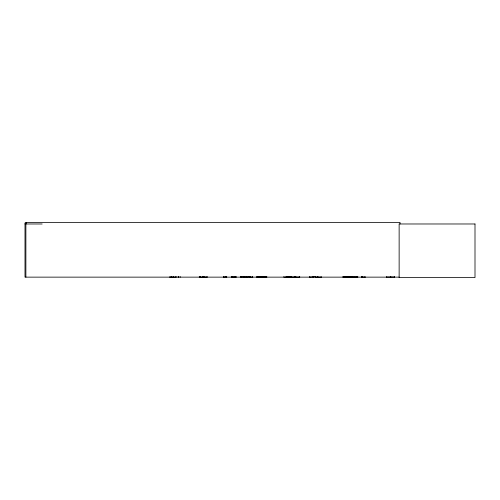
<?xml version="1.0" encoding="UTF-8"?>
<svg xmlns="http://www.w3.org/2000/svg" width="500" height="500" viewBox="0 0 500 500"><rect width="100%" height="100%" fill="white"/><g stroke="black" fill="none" stroke-linecap="round" stroke-linejoin="round"><path stroke-width="0.75" d="M286.163 277.119L286.163 276.694M299.375 276.694L299.325 277.025M299.675 277.119L299.731 276.694M291.281 277.069L291.331 276.694M291.306 277.081L291.281 276.694M344.988 277.069L345.006 276.694M352.594 277.069L352.612 276.694M309.456 277.137L315.156 276.731M357.681 277.081L357.731 276.731M223.406 277.137L226.706 276.731L226.756 277.137M235.906 277.081L235.956 276.731M203.275 277.069L203.294 276.731M169.731 277.081L175.594 277.081M309.706 277.081L309.744 276.731L309.788 277.137M223.719 277.081L223.769 276.731M244.85 277.081L240.619 276.731M26.562 222.975L25 222.975L25 277.137L399.237 277.137M25 223.981L42.15 223.981M256.781 276.788L266.794 276.788M342.987 276.788L353 276.788M256.762 276.931L266.812 276.931M342.969 276.919L353.019 276.919M231.312 277.137L231.312 276.694L231.363 277.025L235.956 277.025M246.456 277.025L246.812 277.081M249.506 277.137L249.506 276.694L249.556 277.025L252.844 277.094M256.769 277.106L266.8 277.106M299.731 277.081L283.762 277.081L283.762 276.694M321.475 277.119L315.819 277.081M342.981 277.106L357.731 277.025M361.369 277.137L361.369 276.694L361.419 277.025L365.337 277.081M386.581 277.025L394.619 277.025M290.231 277.081L290.175 276.731M252.544 277.081L252.494 276.731M243.6 277.081L243.55 276.731L243.5 277.137M200.544 277.081L200.506 276.731L200.469 277.137M355.244 277.069L355.219 276.694M291.688 277.081L291.637 276.694M286.219 277.081L286.219 276.694M400.019 223.981L400.019 222.413L25.881 222.413L25.881 277.137M394.619 276.694L394.619 277.137M390.737 276.581L390.737 277.137M390.462 276.581L390.462 277.137M386.581 276.694L386.581 277.137M364.969 276.694L364.969 277.137M362.438 276.581L362.438 277.137M362.312 276.581L362.312 277.137M357.781 276.694L357.781 277.137M356.844 276.581L356.844 277.137M356.719 276.581L356.719 277.137M354.181 276.694L354.181 277.137M351.256 276.581L351.256 277.137M350.994 276.581L350.994 277.137M349.231 276.581L349.231 277.137M348.969 276.581L348.969 277.137M347.612 276.694L347.612 277.137M321.144 276.694L321.144 277.137M317.875 276.581L317.875 277.137M317.688 276.581L317.688 277.137M315.738 276.694L315.738 277.137M315.2 276.694L315.2 277.137M313.25 276.581L313.25 277.137M313.062 276.581L313.062 277.137M299.325 276.694L299.319 277.137M295.844 276.581L295.8 277.137M295.525 276.581L295.512 277.137M295.469 276.581L295.45 277.137M295.231 276.581L295.206 277.137M295.169 276.581L295.169 277.137M291.806 276.694L291.806 277.137M290.338 276.469L290.369 277.137M289.2 276.581L289.2 277.137M288.769 276.469L288.769 277.137M287.925 276.581L287.925 277.137M287.644 276.581L287.644 277.137M252.438 276.694L252.438 277.137M250.194 276.581L250.194 277.137M250.087 276.581L250.087 277.137M249.288 276.469L249.288 277.137M248.631 276.469L248.631 277.137M247.938 276.581L247.938 277.137M246.456 276.694L246.456 277.137M246.4 276.694L246.4 277.137M245.538 276.581L245.531 277.137M244.956 276.694L244.956 277.137M244.369 276.581L244.369 277.137M244.269 276.581L244.269 277.137M242.019 276.694L242.019 277.137M241.25 276.581L241.25 277.137M241.15 276.581L241.15 277.137M240.562 276.694L240.562 277.137M236.012 276.694L236.012 277.137M235.425 276.581L235.425 277.137M235.325 276.581L235.325 277.137M234.244 276.694L234.244 277.137M233.075 276.694L233.075 277.137M231.994 276.581L231.994 277.137M231.894 276.581L231.894 277.137M226.175 276.581L226.175 277.137M226.069 276.581L226.069 277.137M223.825 276.694L223.825 277.137M207.344 276.694L207.338 277.137L199.3 277.119L199.3 276.694M206.119 276.694L206.119 277.137M204.269 276.581L204.269 277.137M203.456 276.581L203.4 277.137M203.35 276.694L203.35 277.137M203.175 276.581L203.162 277.137M202.756 276.581L202.756 277.137M202.556 276.581L202.556 277.137M200.669 276.469L200.669 277.137M200.006 276.469L200.006 277.137M180.637 276.694L180.637 277.137M178.969 276.694L178.969 277.137M178.512 276.694L178.544 277.137M178.088 276.694L178.088 277.137M176.388 276.694L176.388 277.137M175.675 276.694L175.675 277.137M173.581 276.581L173.581 277.137M173.388 276.581L173.388 277.137M173.206 276.469L173.206 277.137M171.644 276.469L171.644 277.137M170.025 276.694L170.025 277.137M294.206 277.025L294.206 276.694L294.256 277.025M475 223.981L399.137 223.981L399.137 277.587L475 277.587L475 223.981M290.094 277.137L290.094 276.581L290.05 277.137M247.069 277.137L247.069 276.694L247.019 277.137"/></g></svg>
